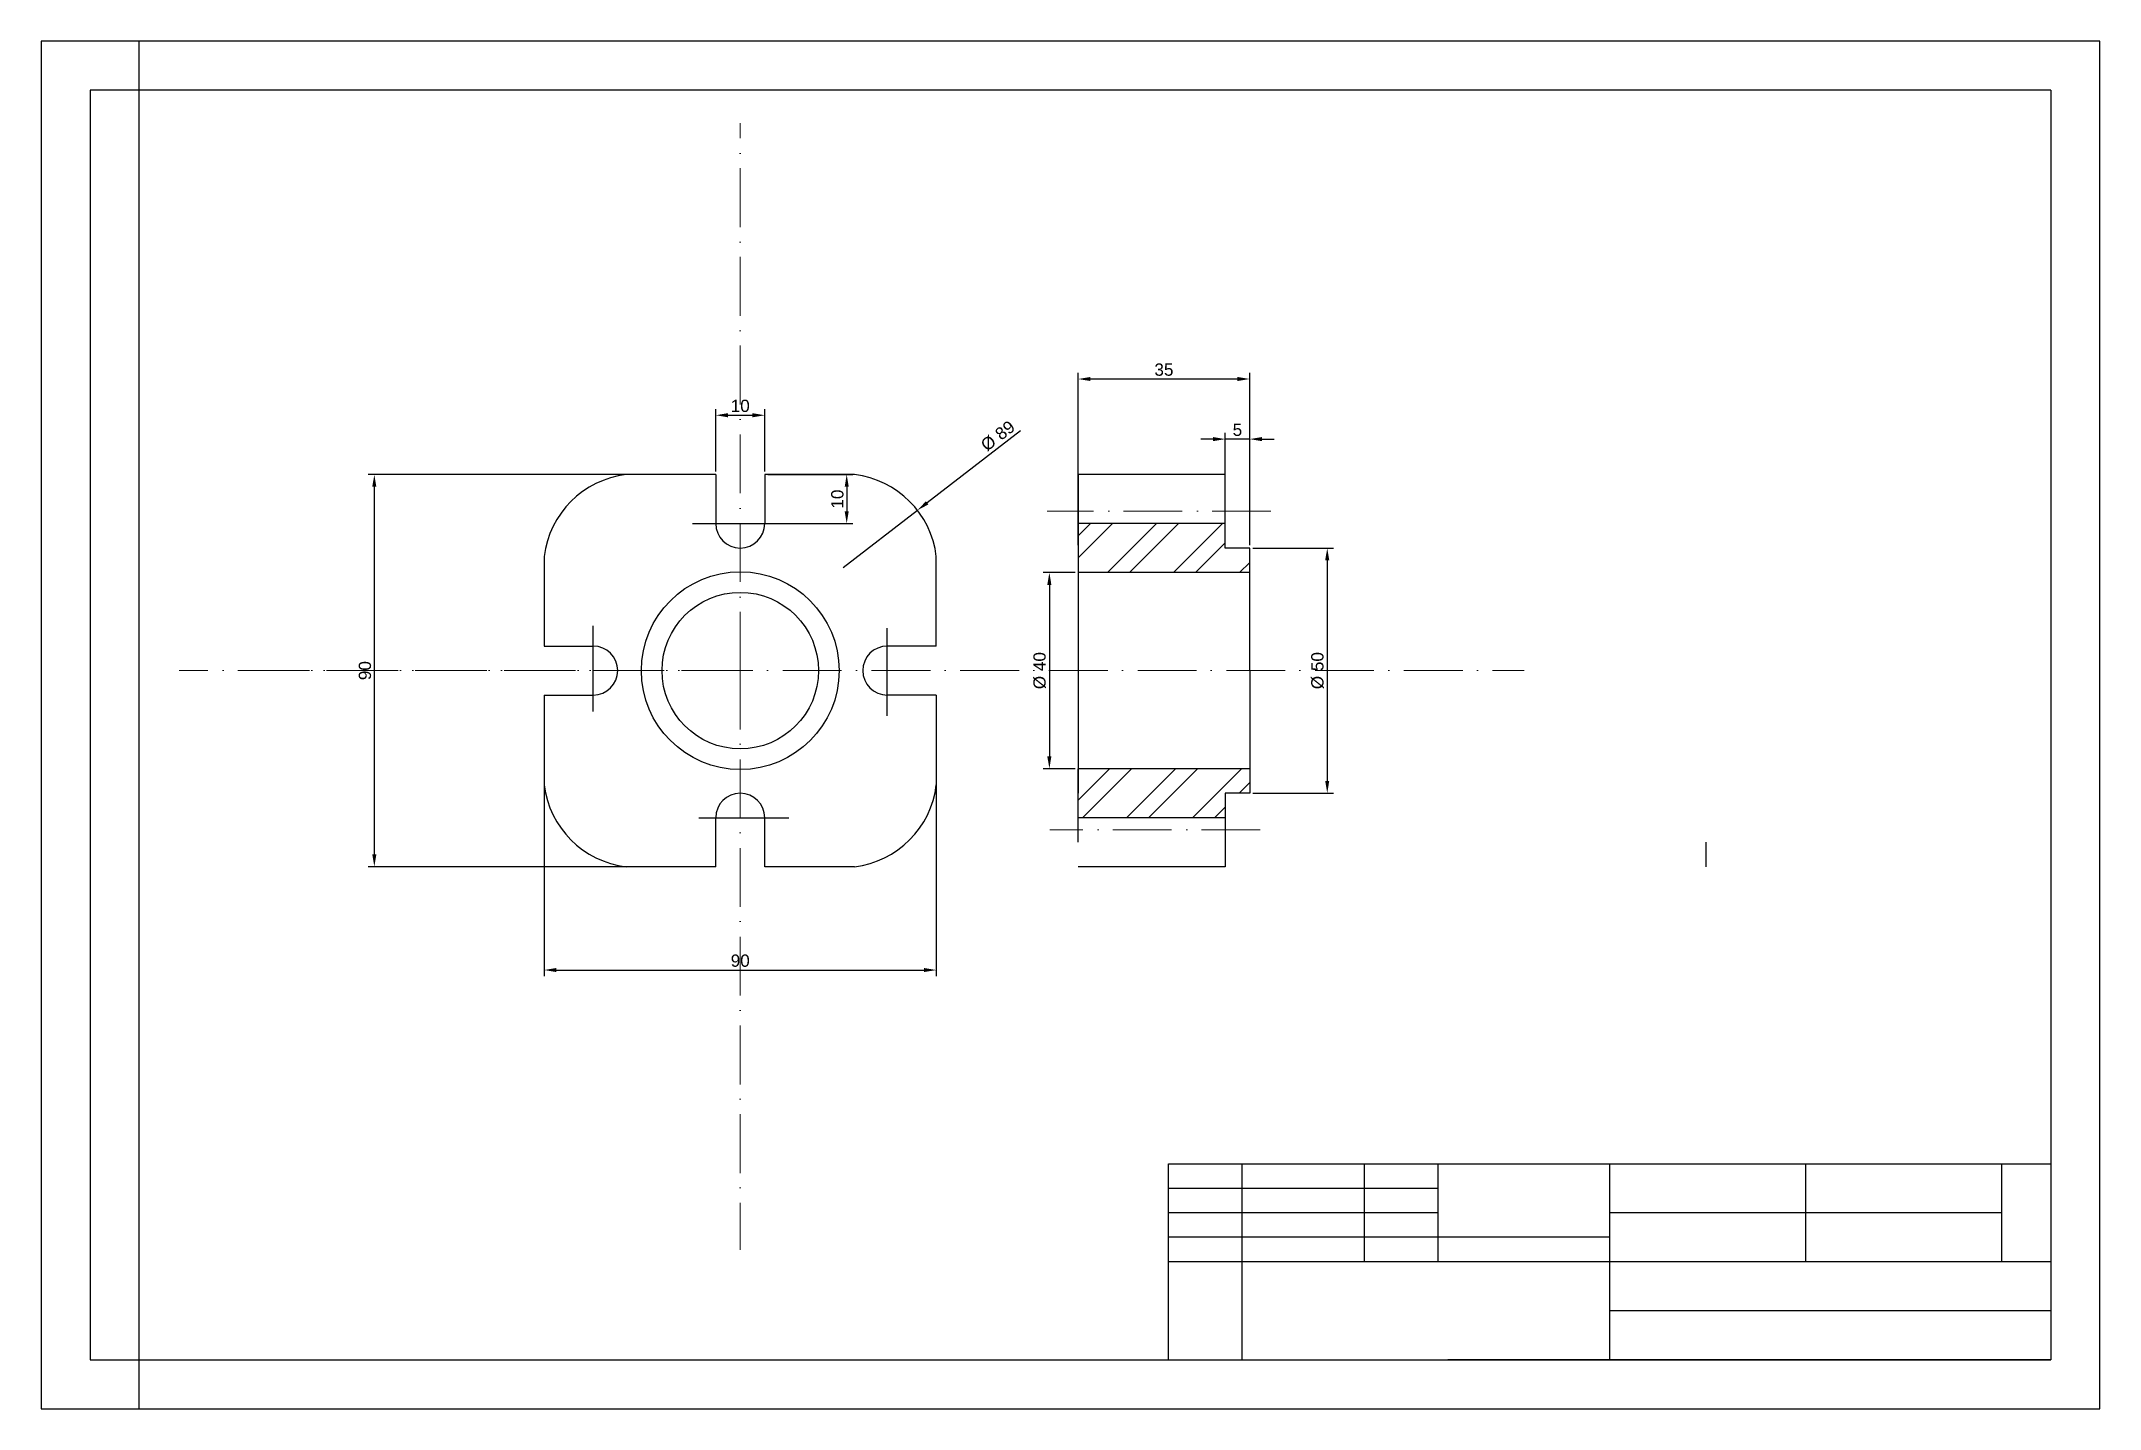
# Model space of a CAD drawing. Header units: millimetres. Extents: x 0 to 420, y 0 to 279.
import ezdxf

# ---------------------------------------------------------------- set-up
doc = ezdxf.new("R2010")
doc.units = ezdxf.units.MM
doc.linetypes.add('ACAD_ISO10W100', pattern=[18, 12, -3, 0, -3])
doc.layers.add('Axe', color=7, linetype='ACAD_ISO10W100', lineweight=18, true_color=0xff0a0a)
doc.layers.add('Cote', color=7, linetype='Continuous', lineweight=18, true_color=0x05ff26)
doc.styles.get("Standard").update_dxf_attribs({"font": 'arial.ttf'})
doc.dimstyles.new('ISO-25', dxfattribs={"dimtxt": 2.5, "dimasz": 2.5, "dimexe": 1.25, "dimexo": 0.625, "dimtad": 1, "dimtxsty": 'Standard', "dimcen": 2.5, "dimadec": 0, "dimazin": 0, "dimtfac": 1, "dimtmove": 0, "dimatfit": 3, "dimfxl": 1, "dimarcsym": 0})

# ---------------------------------------------------------------- blocks, each defined once
blk = doc.blocks.new('*D12')
at = {"layer": 'Cote', "color": 0, "lineweight": -2, "transparency": 16777216}
for p, q in [((210.93, 170.59), (204.44, 170.59)), ((205.69, 168.09), (205.69, 133.09)), ((210.93, 130.59), (204.44, 130.59))]:
    blk.add_line(p, q, dxfattribs=at)
at = {"layer": 'Cote', "color": 0, "transparency": 16777216}
for points in [[(205.27, 168.09), (206.1, 168.09), (205.69, 170.59)], [(205.27, 133.09), (206.1, 133.09), (205.69, 130.59)]]:
    blk.add_solid(points, dxfattribs=at)
at = {"layer": 'Defpoints', "color": 0, "transparency": 16777216}
for p in [(211.56, 170.59), (205.69, 130.59), (211.56, 130.59)]:
    blk.add_point(p, dxfattribs=at)
at = {"layer": 'Cote', "color": 0, "transparency": 16777216, "insert": (203.72, 150.59), "char_height": 2.5, "attachment_point": 5, "rotation": 90}
blk.add_mtext('%%c 40', dxfattribs=at)
blk = doc.blocks.new('*D13')
at = {"layer": 'Cote', "color": 0, "lineweight": -2, "transparency": 16777216}
for p, q in [((247.18, 175.59), (263.63, 175.59)), ((262.38, 173.09), (262.38, 128.09)), ((247.18, 125.59), (263.63, 125.59))]:
    blk.add_line(p, q, dxfattribs=at)
at = {"layer": 'Cote', "color": 0, "transparency": 16777216}
for points in [[(261.96, 173.09), (262.79, 173.09), (262.38, 175.59)], [(261.96, 128.09), (262.79, 128.09), (262.38, 125.59)]]:
    blk.add_solid(points, dxfattribs=at)
at = {"layer": 'Defpoints', "color": 0, "transparency": 16777216}
for p in [(246.56, 175.59), (246.56, 125.59), (262.38, 125.59)]:
    blk.add_point(p, dxfattribs=at)
at = {"layer": 'Cote', "color": 0, "transparency": 16777216, "insert": (260.41, 150.59), "char_height": 2.5, "attachment_point": 5, "rotation": 90}
blk.add_mtext('%%c 50', dxfattribs=at)
blk = doc.blocks.new('*D14')
at = {"layer": 'Cote', "color": 0, "lineweight": -2, "transparency": 16777216}
for p, q in [((239.06, 197.82), (236.56, 197.82)), ((241.56, 176.22), (241.56, 199.07)), ((246.56, 197.82), (241.56, 197.82)), ((246.56, 176.22), (246.56, 199.07)), ((249.06, 197.82), (251.56, 197.82))]:
    blk.add_line(p, q, dxfattribs=at)
at = {"layer": 'Cote', "color": 0, "transparency": 16777216}
for points in [[(239.06, 198.24), (239.06, 197.4), (241.56, 197.82)], [(249.06, 198.24), (249.06, 197.4), (246.56, 197.82)]]:
    blk.add_solid(points, dxfattribs=at)
at = {"layer": 'Defpoints', "color": 0, "transparency": 16777216}
for p in [(241.56, 197.82), (241.56, 175.59), (246.56, 175.59)]:
    blk.add_point(p, dxfattribs=at)
at = {"layer": 'Cote', "color": 0, "transparency": 16777216, "insert": (244.06, 199.71), "char_height": 2.5, "attachment_point": 5}
blk.add_mtext('5', dxfattribs=at)
blk = doc.blocks.new('*D15')
at = {"layer": 'Cote', "color": 0, "lineweight": -2, "transparency": 16777216}
for p, q in [((211.56, 176.22), (211.56, 211.33)), ((244.06, 210.08), (214.06, 210.08)), ((246.56, 176.22), (246.56, 211.33))]:
    blk.add_line(p, q, dxfattribs=at)
at = {"layer": 'Cote', "color": 0, "transparency": 16777216}
for points in [[(214.06, 210.5), (214.06, 209.67), (211.56, 210.08)], [(244.06, 210.5), (244.06, 209.67), (246.56, 210.08)]]:
    blk.add_solid(points, dxfattribs=at)
at = {"layer": 'Defpoints', "color": 0, "transparency": 16777216}
for p in [(211.56, 210.08), (211.56, 175.59), (246.56, 175.59)]:
    blk.add_point(p, dxfattribs=at)
at = {"layer": 'Cote', "color": 0, "transparency": 16777216, "insert": (229.06, 211.98), "char_height": 2.5, "attachment_point": 5}
blk.add_mtext('35', dxfattribs=at)
blk = doc.blocks.new('*D16')
at = {"layer": 'Cote', "color": 0, "lineweight": -2, "transparency": 16777216}
for p, q in [((199.77, 199.52), (180.75, 184.82)), ((163.63, 171.6), (178.77, 183.3))]:
    blk.add_line(p, q, dxfattribs=at)
at = {"layer": 'Cote', "color": 0, "transparency": 16777216}
blk.add_solid([(180.5, 185.15), (181, 184.49), (178.77, 183.3)], dxfattribs=at)
at = {"layer": 'Defpoints', "color": 0, "transparency": 16777216}
for p in [(178.77, 183.3), (163.63, 171.6)]:
    blk.add_point(p, dxfattribs=at)
at = {"layer": 'Cote', "color": 0, "transparency": 16777216, "insert": (195.19, 198.47), "char_height": 2.5, "attachment_point": 5, "rotation": 37.6872}
blk.add_mtext('%%c 89', dxfattribs=at)
blk = doc.blocks.new('*D17')
at = {"layer": 'Cote', "color": 0, "lineweight": -2, "transparency": 16777216}
for p, q in [((137.62, 191.22), (137.62, 203.94)), ((140.12, 202.69), (145.12, 202.69)), ((147.62, 191.22), (147.62, 203.94))]:
    blk.add_line(p, q, dxfattribs=at)
at = {"layer": 'Cote', "color": 0, "transparency": 16777216}
for points in [[(140.12, 203.11), (140.12, 202.27), (137.62, 202.69)], [(145.12, 203.11), (145.12, 202.27), (147.62, 202.69)]]:
    blk.add_solid(points, dxfattribs=at)
at = {"layer": 'Defpoints', "color": 0, "transparency": 16777216}
for p in [(147.62, 202.69), (137.62, 190.59), (147.62, 190.59)]:
    blk.add_point(p, dxfattribs=at)
at = {"layer": 'Cote', "color": 0, "transparency": 16777216, "insert": (142.62, 204.59), "char_height": 2.5, "attachment_point": 5}
blk.add_mtext('10', dxfattribs=at)
blk = doc.blocks.new('*D19')
at = {"layer": 'Cote', "color": 0, "lineweight": -2, "transparency": 16777216}
for p, q in [((134.35, 190.59), (66.72, 190.59)), ((67.97, 188.09), (67.97, 113.09)), ((137, 110.59), (66.72, 110.59))]:
    blk.add_line(p, q, dxfattribs=at)
at = {"layer": 'Cote', "color": 0, "transparency": 16777216}
for points in [[(67.55, 188.09), (68.38, 188.09), (67.97, 190.59)], [(67.55, 113.09), (68.38, 113.09), (67.97, 110.59)]]:
    blk.add_solid(points, dxfattribs=at)
at = {"layer": 'Defpoints', "color": 0, "transparency": 16777216}
for p in [(134.98, 190.59), (67.97, 110.59), (137.62, 110.59)]:
    blk.add_point(p, dxfattribs=at)
at = {"layer": 'Cote', "color": 0, "transparency": 16777216, "insert": (66.06, 150.59), "char_height": 2.5, "attachment_point": 5, "rotation": 90}
blk.add_mtext('90', dxfattribs=at)
blk = doc.blocks.new('*D20')
at = {"layer": 'Cote', "color": 0, "lineweight": -2, "transparency": 16777216}
for p, q in [((102.62, 144.97), (102.62, 88.26)), ((182.62, 144.97), (182.62, 88.26)), ((105.12, 89.51), (180.12, 89.51))]:
    blk.add_line(p, q, dxfattribs=at)
at = {"layer": 'Cote', "color": 0, "transparency": 16777216}
for points in [[(105.12, 89.93), (105.12, 89.1), (102.62, 89.51)], [(180.12, 89.93), (180.12, 89.1), (182.62, 89.51)]]:
    blk.add_solid(points, dxfattribs=at)
at = {"layer": 'Defpoints', "color": 0, "transparency": 16777216}
for p in [(102.62, 145.59), (182.62, 145.59), (182.62, 89.51)]:
    blk.add_point(p, dxfattribs=at)
at = {"layer": 'Cote', "color": 0, "transparency": 16777216, "insert": (142.62, 91.41), "char_height": 2.5, "attachment_point": 5}
blk.add_mtext('90', dxfattribs=at)
blk = doc.blocks.new('*D21')
at = {"layer": 'Cote', "color": 0, "lineweight": -2, "transparency": 16777216}
for p, q in [((148.25, 190.59), (165.59, 190.59)), ((164.34, 188.09), (164.34, 183.09)), ((148.25, 180.59), (165.59, 180.59))]:
    blk.add_line(p, q, dxfattribs=at)
at = {"layer": 'Cote', "color": 0, "transparency": 16777216}
for points in [[(163.93, 188.09), (164.76, 188.09), (164.34, 190.59)], [(163.93, 183.09), (164.76, 183.09), (164.34, 180.59)]]:
    blk.add_solid(points, dxfattribs=at)
at = {"layer": 'Defpoints', "color": 0, "transparency": 16777216}
for p in [(147.62, 190.59), (147.62, 180.59), (164.34, 180.59)]:
    blk.add_point(p, dxfattribs=at)
at = {"layer": 'Cote', "color": 0, "transparency": 16777216, "insert": (162.44, 185.59), "char_height": 2.5, "attachment_point": 5, "rotation": 90}
blk.add_mtext('10', dxfattribs=at)

msp = doc.modelspace()

# ---------------------------------------------------------------- hatches: boundary and pattern name
h = msp.add_hatch()
h.set_pattern_fill('ANSI32', color=256)
h.set_pattern_definition([(45, (-128.15, 0), (-6.7352, 6.7352), []), (45, (-123.66, 0), (-6.7352, 6.7352), [])])
h.paths.add_polyline_path([(246.56, 170.592), (246.56, 175.592), (241.56, 175.592), (241.56, 180.592), (211.56, 180.592), (211.56, 170.592)])
h.paths.add_polyline_path([(241.56, 120.592), (241.56, 125.592), (246.56, 125.592), (246.56, 130.592), (211.56, 130.592), (211.56, 120.592)])

# ---------------------------------------------------------------- linework, layer by layer
for p, q in [((20, 0), (20, 279)), ((410, 269), (10, 269)), ((10, 269), (10, 10)), ((410, 269), (410, 10)), ((137.625, 190.592), (119.323, 190.592)), ((137.625, 190.592), (137.625, 180.592)), ((165.927, 190.592), (147.625, 190.592)), ((147.625, 190.592), (147.625, 180.592)), ((241.56, 190.592), (211.56, 190.592)), ((211.56, 190.592), (211.56, 185.592)), ((241.56, 185.592), (241.56, 190.592)), ((211.56, 185.592), (211.56, 180.592)), ((241.56, 180.592), (241.56, 185.592)), ((132.912, 180.592), (150.53, 180.592)), ((241.56, 180.592), (211.56, 180.592)), ((211.56, 180.592), (211.56, 170.592)), ((241.56, 175.592), (241.56, 180.592)), ((102.625, 173.894), (102.625, 155.592)), ((182.625, 155.592), (182.625, 173.894)), ((246.56, 175.592), (241.56, 175.592)), ((246.56, 150.592), (246.56, 175.592)), ((246.56, 170.592), (211.56, 170.592)), ((211.56, 170.592), (211.56, 125.592)), ((112.625, 142.266), (112.625, 159.705)), ((102.625, 155.592), (112.625, 155.592)), ((172.625, 141.397), (172.625, 159.246)), ((182.625, 155.592), (172.625, 155.592)), ((246.56, 150.592), (246.56, 125.592)), ((102.625, 145.592), (112.625, 145.592)), ((102.625, 145.592), (102.625, 127.29)), ((182.625, 145.592), (172.625, 145.592)), ((182.625, 145.592), (182.625, 127.29)), ((246.56, 130.592), (211.56, 130.592)), ((211.56, 120.592), (211.56, 130.592)), ((246.56, 125.592), (241.56, 125.592)), ((246.56, 125.592), (241.56, 125.592)), ((241.56, 125.592), (241.56, 120.592)), ((134.207, 120.592), (152.531, 120.592)), ((137.625, 110.592), (137.625, 120.592)), ((147.625, 110.592), (147.625, 120.592)), ((241.56, 120.592), (211.56, 120.592)), ((211.56, 115.592), (211.56, 120.592)), ((241.56, 120.592), (241.56, 110.592)), ((339.71, 110.592), (339.71, 115.592)), ((137.625, 110.592), (119.323, 110.592)), ((165.927, 110.592), (147.625, 110.592)), ((241.56, 110.592), (211.56, 110.592)), ((230, 10), (230, 50)), ((230, 50), (410, 50)), ((245, 30), (245, 50)), ((270, 30), (270, 50)), ((285, 30), (285, 50)), ((320, 10), (320, 50)), ((360, 30), (360, 50)), ((400, 30), (400, 50)), ((230, 45), (285, 45)), ((285, 40), (230, 40)), ((400, 40), (320, 40)), ((320, 35), (230, 35)), ((410, 30), (230, 30)), ((245, 10), (245, 30)), ((410, 20), (320, 20)), ((10, 10), (410, 10)), ((410, 10), (287, 10))]:
    msp.add_line(p, q)
msp.add_lwpolyline([(0, 0), (420, 0), (420, 279), (0, 279)], close=True)
for radius in [20.174, 15.959]:
    msp.add_circle((142.625, 150.592), radius)
for centre, radius, start, end in [((121.615, 171.601), 19.129, 96.88367, 173.11633), ((163.634, 171.601), 19.129, 6.88367, 83.11633), ((142.625, 180.592), 5, 180, 0), ((112.625, 150.592), 5, 270, 90), ((172.625, 150.592), 5, 90, 270), ((121.615, 129.583), 19.129, 186.88367, 263.11633), ((163.634, 129.583), 19.129, 276.88367, 353.11633), ((142.625, 120.592), 5, 0, 180)]:
    msp.add_arc(centre, radius, start, end)
at = {"layer": 'Axe'}
for p, q in [((142.625, 150.592), (142.625, 262.304)), ((250.898, 183.092), (205.224, 183.092)), ((142.625, 150.592), (28.152, 150.592)), ((42.712, 150.592), (302.559, 150.592)), ((142.625, 150.592), (142.625, 32.426)), ((248.716, 118.092), (205.762, 118.092)), ((241.56, 118.092), (241.56, 118.092))]:
    msp.add_line(p, q, dxfattribs=at)

# ---------------------------------------------------------------- dimensions: what is measured, and where the dimension line sits
at = {"layer": 'Cote'}
for base, p1, p2, picture, middle in [((211.56, 210.082), (246.56, 175.592), (211.56, 175.592), '*D15', (229.06, 211.984)), ((147.625, 202.692), (137.625, 190.592), (147.625, 190.592), '*D17', (142.625, 204.593)), ((241.56, 197.818), (246.56, 175.592), (241.56, 175.592), '*D14', (244.06, 199.715))]:
    dim = msp.add_linear_dim(base=base, p1=p1, p2=p2, dimstyle='ISO-25', dxfattribs=at)
    dim.commit()
    dim.dimension.update_dxf_attribs({"geometry": picture, "text_midpoint": middle})
dim = msp.add_radius_dim(center=(163.634, 171.601), mpoint=(178.772, 183.296), text='%%c 89', dimstyle='ISO-25', dxfattribs=at)
dim.commit()
dim.dimension.update_dxf_attribs({"geometry": '*D16', "text_midpoint": (196.399, 196.914), "dimtype": 164})
for base, p1, p2, text, picture, middle in [((67.966, 110.592), (134.977, 190.592), (137.625, 110.592), '90', '*D19', (66.064, 150.592)), ((262.378, 125.592), (246.56, 175.592), (246.56, 125.592), '%%c 50', '*D13', (260.407, 150.592)), ((205.687, 130.592), (211.56, 170.592), (211.56, 130.592), '%%c 40', '*D12', (203.716, 150.592))]:
    dim = msp.add_linear_dim(base=base, p1=p1, p2=p2, angle=90, text=text, dimstyle='ISO-25', dxfattribs=at)
    dim.commit()
    dim.dimension.update_dxf_attribs({"geometry": picture, "text_midpoint": middle})
dim = msp.add_linear_dim(base=(164.343, 180.592), p1=(147.625, 190.592), p2=(147.625, 180.592), angle=90, dimstyle='ISO-25', dxfattribs=at)
dim.commit()
dim.dimension.update_dxf_attribs({"geometry": '*D21', "text_midpoint": (162.441, 185.592)})
dim = msp.add_linear_dim(base=(182.625, 89.512), p1=(102.625, 145.592), p2=(182.625, 145.592), text='90', dimstyle='ISO-25', dxfattribs=at)
dim.commit()
dim.dimension.update_dxf_attribs({"geometry": '*D20', "text_midpoint": (142.625, 91.414)})

doc.saveas('drawing.dxf')
